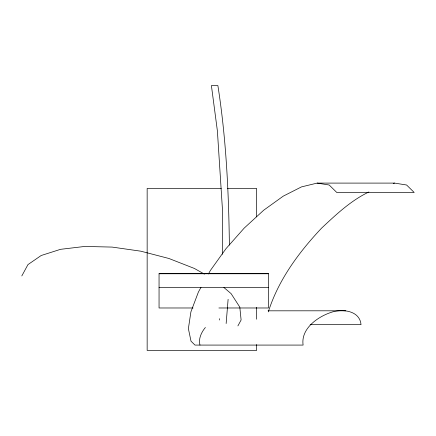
<?xml version="1.0" encoding="UTF-8"?>
<svg xmlns="http://www.w3.org/2000/svg" width="436" height="436" viewBox="0 0 436 436"><rect width="100%" height="100%" fill="white"/><g stroke="black" fill="none" stroke-linecap="round" stroke-linejoin="round"><path stroke-width="0.65" d="M226.142 323.534L228.115 299.292M219.542 320.035L219.657 318.683M268.32 311.865C278.424 279.852 298.813 252.34 321.577 228.137C336.058 214.594 350.822 200.587 368.9 191.971M21.8 275.95L27.969 264.592L41.186 255.507L60.56 249.321L84.758 246.449L112.145 247.087L140.844 251.191L168.906 258.483L194.412 268.467L204.435 274.13M237.893 325.905L241.108 319.98L239.8 307.124L231.113 293.646L223.886 287.493M200.991 287.378L198.402 292.038L190.908 311.865L188.385 328.624L191.006 341.175L194.963 345.078L303.107 345.078C300.693 328.869 317.348 316.945 331.038 312.399C341.889 308.552 359.847 310.383 361.024 324.657L310.138 324.657M208.424 273.988L210.365 270.489L225.968 248.694L244.165 228.137L263.698 210.212L283.253 196.145L301.483 186.897L317.152 183.098L394.569 183.098L406.608 185.006L414.2 192.483L336.788 192.483L329.196 185.006L317.152 183.098M205.372 327.48C201.394 332.227 198.26 338.832 199.971 345.078M393.261 183.414L394.569 183.098M221.275 188.45L147.155 188.45L147.155 350.43L256.635 350.43L256.635 344.544M227.396 188.45L256.635 188.45L256.635 216.894M193.055 307.98L159.053 307.98L159.053 273.704L268.532 273.704L268.532 307.98L218.894 307.98M159.053 273.732L268.532 273.732M159.053 287.564L268.532 287.564M268.069 310.824L345.77 310.797M256.635 307.304L256.635 319.228M229.385 245.097C228.715 191.78 226.17 138.305 217.88 85.57L211.405 85.57L217.395 130.953L222.496 210.19L222.496 254.302"/></g></svg>
